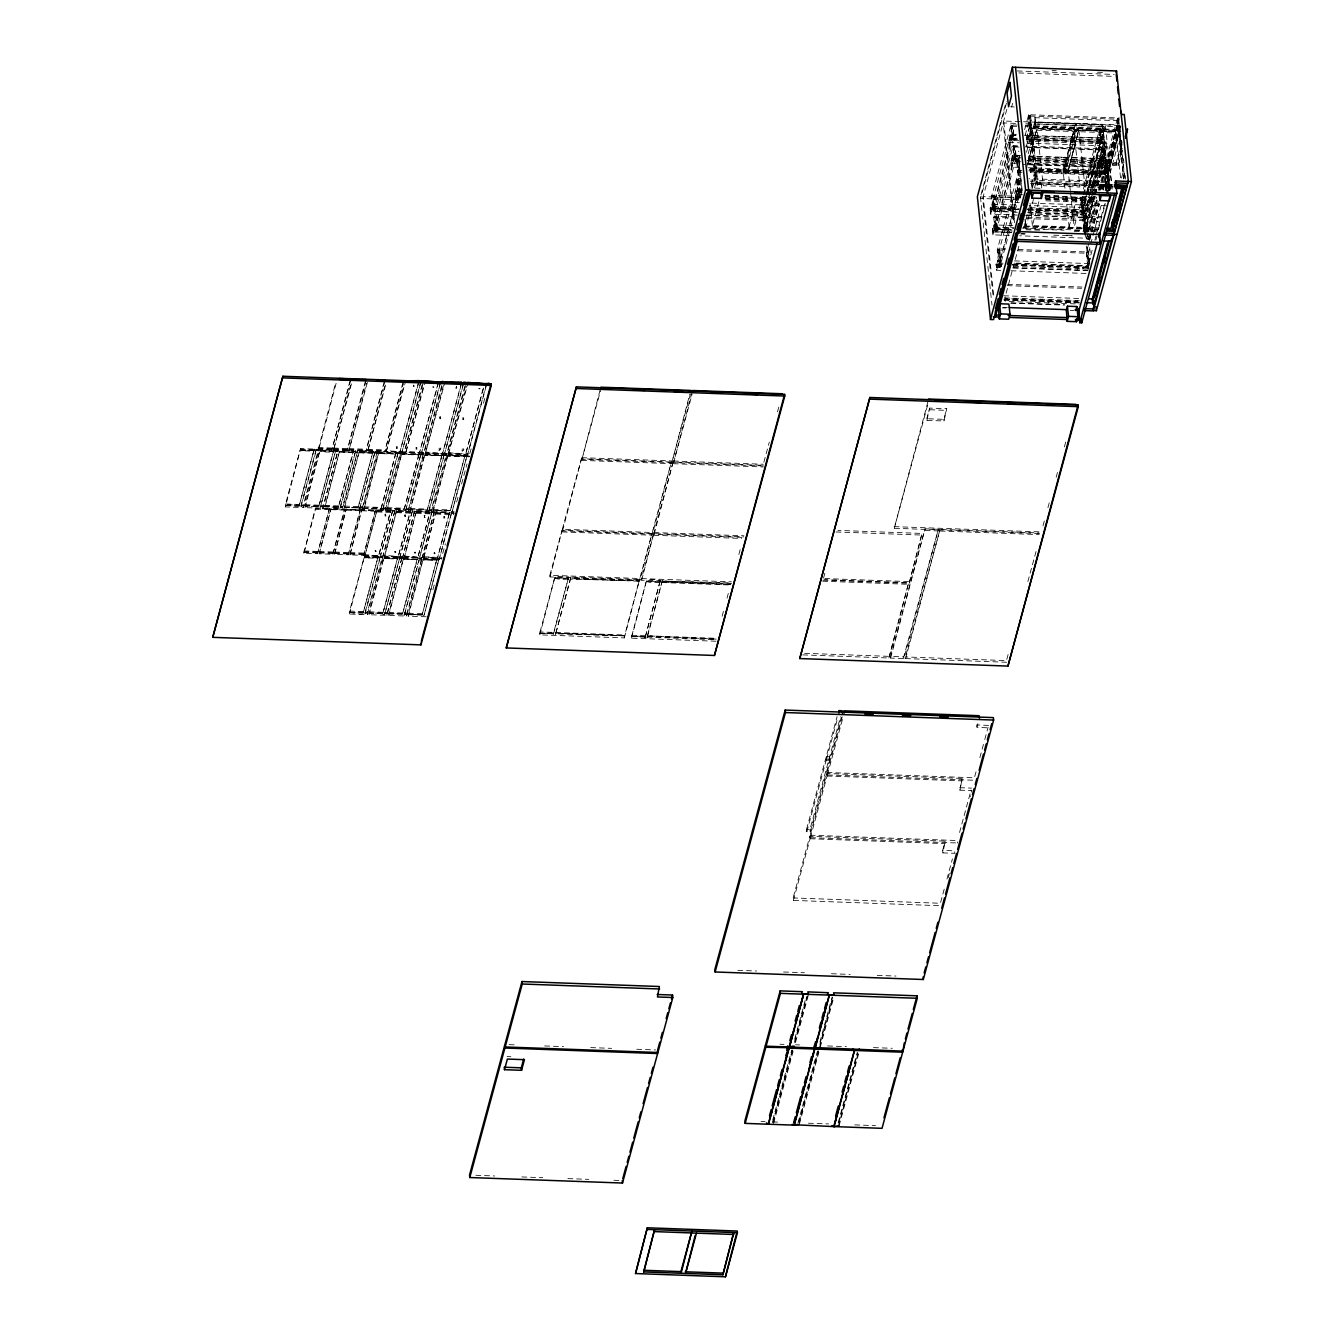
<?xml version="1.0" encoding="UTF-8"?>
<svg xmlns="http://www.w3.org/2000/svg" width="1344" height="1344" viewBox="0 0 1344 1344"><rect width="100%" height="100%" fill="white"/><g stroke="black" fill="none" stroke-linecap="round" stroke-linejoin="round"><path stroke-width="0.75" stroke-dasharray="5 3.75" d="M1084.709 202.558L1084.524 202.339M1098.25 221.558L1096.234 221.105L1098.334 222.046M1101.307 140.549L1101.492 140.767M1101.66 161.28L1101.626 161.633M1103.525 161.398L1103.726 161.23M995.652 209.311L994.258 210.437L994.241 208.018L994.426 209.798M997.013 229.841C997.198 233.15 998.189 227.035 996.475 231.168L997.87 229.942M1001.146 265.658L1001.65 265.339M1014.972 135.358L1016.014 134.753M1015.157 134.652L1015.795 135.643M1017.173 156.341L1017.761 155.114L1017.996 156.358M1017.374 155.45L1018.214 155.568M1021.423 190.529L1021.406 191.99M1024.716 227.035L1025.321 225.91L1025.573 227.153M1024.934 226.246L1025.791 226.346M1107.305 165.917L1109.539 166.018M1109.354 166.118L1109.422 166.589M1086.809 223.826C1081.769 222.449 1090.74 223.86 1084.457 222.802L1106.33 142.346L1105.642 141.658L1083.583 219.358M1071.034 212.772L1072.092 212.083M1071.252 211.966L1071.874 212.89M1078.09 268.111L1077.485 269.237L1077.25 267.994M1084.003 218.417L1086.557 218.602L1093.613 192.545M1086.557 218.602L1084.642 200.676L1085.734 196.661M1091.429 138.13L1091.882 137.978M1091.647 137.323L1092.235 138.314M1086.574 238.543L1088.758 239.316L1088.119 233.1M1094.386 158.861L1094.066 158.508M1105.104 146.681L1107.658 146.765L1109.405 163.094L1106.851 162.994M1094.15 190.546L1107.187 142.464L1105.289 124.538L1086.271 194.662M1109.086 167.143L1108.246 168.101M1077.552 212.302L1076.83 213.31L1076.712 212.066M1077.334 213.091L1076.494 212.856M1082.491 269.069L1082.995 268.766M1082.71 268.262L1083.55 268.313M1096.855 138.482L1097.914 137.726M396.211 446.746C399.353 447.367 394.33 449.534 397.253 446.645M396.379 448.392L397.421 448.291M415.85 447.535C418.824 447.67 414.187 450.778 416.875 447.35M416.002 449.098L417.043 448.997M438.95 448.442C444.343 446.544 436.128 453.667 439.908 448.19M439.051 449.938L440.076 449.837M461.983 449.282C467.141 447.065 459.497 454.574 462.941 449.014M462.084 450.778L463.126 450.66M1038.257 211.562L1039.332 210.924M1038.492 210.672L1039.114 211.63M1058.669 136.92L1059.677 136.45M1058.854 136.382L1059.475 137.239M1044.372 267.439L1045.33 267.036M1044.49 266.784L1045.111 267.742M1060.836 157.802L1061.894 157.164M1061.071 156.929L1061.693 157.87M1048.051 303.072L1049.11 302.333M1068.446 228.43C1070.53 229.37 1067.59 226.111 1069.253 228.665M1119.166 130.015C1120.224 131.981 1114.579 127.159 1119.082 130.973M1101.408 140.078L1099.258 140.616L1101.374 141.12M375.329 551.628C375.715 548.604 375.262 552.77 376.354 551.477M375.95 550.687L374.926 550.838M394.531 551.46C397.639 551.46 393.372 553.14 395.556 551.309M394.951 552.334L395.959 552.098M415.195 552.098C412.457 552.149 417.665 553.946 414.221 552.317M434.196 553.762C434.75 550.922 434.129 555.122 435.204 553.526M1084.625 202.07L1082.458 202.658L1084.591 203.095M299.124 505.932L285.482 505.445L285.566 503.983L300.233 449.87L313.891 450.358L299.309 505.294C266.263 502.975 299.863 508.183 301.09 505.193L303.576 505.462L301.174 506.016M300.502 450.055L300.586 448.594L314.227 449.081L314.143 450.542L300.317 450.694L313.975 451.181M336.118 383.326L318.41 450.694L316.109 449.786L318.494 449.232L318.679 450.878L303.307 507.562L285.398 506.906L300.586 448.594M299.309 505.294L313.891 450.358M314.143 450.542L314.227 449.081M301.006 506.654L301.09 505.193M301.258 504.554L315.924 450.425L318.158 450.509L316.025 451.248L301.358 505.378L303.475 504.638L318.158 450.509M316.193 450.61L316.277 449.165M318.108 449.786L335.798 382.25M303.307 507.562L303.391 506.1M400.411 452.206L400.327 453.667L398.009 452.76L400.411 452.206L400.579 453.852L385.224 510.518L305.021 507.612L305.021 505.327L318.931 506.016L333.514 451.063L319.855 450.576L305.189 504.689L305.105 506.15L323.014 506.806L337.781 451.214L335.563 451.147L320.88 505.26L335.563 451.147M320.124 450.761L333.766 451.248L333.85 449.786C315.672 447.098 314.698 453.146 333.598 451.886M305.021 507.612L320.208 449.299M329.381 508.754L317.52 553.694L303.862 553.207L315.47 508.066L329.381 508.754L315.554 508.889M350.868 379.798L331.766 450.29L350.515 378.79M303.862 553.207L315.739 508.25M351.473 383.88L333.463 450.341L351.154 382.805M318.931 506.016L333.514 451.063M333.766 451.248L338.117 449.954L322.93 508.267L323.014 506.806M323.198 506.167L320.544 506.537L322.762 506.621M335.899 449.87L335.815 451.332L338.033 451.399L335.647 451.97M353.22 452.609L339.562 452.105L353.388 451.97L353.472 450.509L339.83 450.005L324.643 508.318L324.643 506.033L338.554 506.722L353.22 452.609L339.478 451.282L324.727 506.856L338.386 507.36L353.136 451.786M317.52 553.694L329.213 509.393M332.875 554.249L344.484 509.124L344.837 510.132L332.875 554.249L319.217 553.762L330.826 508.62L344.736 509.309L330.926 509.443M366.223 380.352L347.122 450.845L365.87 379.344M319.217 553.762L331.094 508.805M367.382 382.418L348.818 450.895L366.509 383.359M340.418 507.427L342.821 506.873L340.334 506.604L340.25 508.066L338.201 507.998L338.285 506.537M353.472 450.509L353.388 451.97M340.25 508.066L340.334 506.604M340.502 505.966L355.186 451.853L357.487 452.76L355.27 452.676L340.603 506.789L342.737 506.05L357.403 451.937M355.522 450.576L355.438 452.038L357.655 452.122L357.739 450.66L355.522 450.576L355.438 452.038M357.739 450.66L342.552 508.973L342.636 507.511M372.842 453.314L359.201 452.81L373.01 452.676L373.094 451.214L359.453 450.71L344.266 509.04L344.098 507.394L358.176 507.427L372.758 452.491L359.1 451.987L344.434 506.117L344.35 507.578L357.907 507.242L357.823 508.704L359.873 508.771L359.957 507.326L362.443 507.578L360.058 508.15M359.453 450.71L359.369 452.172M334.572 554.316L346.181 509.174L334.572 554.316L348.23 554.803L360.192 510.686L346.45 509.359L360.108 509.863M384.989 381.024L365.887 451.517L384.653 380.016M385.61 385.106L367.601 451.584L385.274 384.031M358.176 507.427L372.758 452.491M373.094 451.214L373.01 452.676M359.873 508.771L359.957 507.326M374.808 452.558L360.142 506.688L374.808 452.558L377.026 452.642L362.443 507.578M374.976 451.92L377.362 451.366L377.546 453.012L362.191 509.678L362.275 508.217M348.23 554.803L359.923 510.502M374.892 453.382L377.278 452.827L373.195 452.038M375.463 510.418L363.586 555.358L349.927 554.87L361.553 509.746L375.463 510.418L361.637 510.569M377.362 451.366L377.11 453.466M349.927 554.87L361.805 509.93M395.875 454.138L378.823 453.533L396.06 453.499L396.144 452.038L379.075 451.433L363.888 509.746L363.72 508.099L381.209 508.267L395.791 453.314L378.722 452.71L364.056 506.822L363.972 508.284L382.906 509.611L383.006 508.15L385.476 508.418L383.09 508.973M379.075 451.433L378.823 453.533M403.771 381.696L384.653 452.189L403.418 380.688M422.94 384.098L404.46 452.273L386.282 451.433L404.208 384.149M386.282 451.433L405.3 382.402M363.586 555.358L375.278 511.056M382.519 556.349L382.435 557.794L380.117 556.903L382.519 556.349L382.687 557.995L367.332 614.662L349.406 614.006L349.238 612.36L363.317 612.41L377.899 557.458L364.258 556.97L349.574 611.083C350.431 613.637 364.325 615.317 365.114 612.293L367.584 612.562L365.198 613.116M364.342 557.794L364.594 555.694L378.252 556.181L378.168 557.642L364.342 557.794L377.983 558.281M392.784 510.216L380.587 555.19L392.784 510.216L395.002 510.3L383.158 556.282L364.98 555.458L377.076 509.662L390.818 510.972L378.622 555.946L390.734 510.149M364.98 555.458L377.076 509.662M349.406 614.006L364.594 555.694M381.209 508.267L395.791 453.314M396.06 453.499L396.144 452.038M382.906 509.611L383.006 508.15M383.174 507.511L397.841 453.398L400.058 453.482L397.925 454.222L383.258 508.334L385.392 507.595L400.058 453.482M398.11 453.583L398.194 452.122M418.942 380.604L399.924 451.92L418.858 382.066M385.224 510.518L385.224 508.234M420.991 380.688L401.974 452.004L420.907 382.15M423.444 453.029L421.058 453.583L423.444 453.029L423.612 454.675L408.257 511.342L386.921 510.569L386.921 508.301L404.242 509.09L418.925 454.978L401.772 453.533L387.005 509.124L403.99 508.906L403.906 510.367L405.955 510.451L406.039 508.99L408.509 509.242L406.123 509.813M402.024 453.718L402.108 452.256L419.177 452.878L419.093 454.339L401.856 454.356L418.925 454.978M386.921 510.569L402.108 452.256M422.117 384.787L404.191 452.088L386.182 450.61M442.025 386.786L424.082 452.978L405.905 452.138L423.276 386.87M405.905 452.138L424.922 383.107M363.317 612.41L377.899 557.458M378.168 557.642L378.252 556.181M365.03 613.754L365.114 612.293M365.282 611.654L379.949 557.542L382.166 557.609L380.033 558.365L365.366 612.478L367.5 611.738L382.166 557.609M380.218 557.726L380.302 556.265M367.332 614.662L367.332 612.377M395.002 510.3L382.889 556.097L364.879 554.635M399.655 559.07L401.789 558.331L399.571 558.247L384.989 613.183L399.924 556.97L402.142 557.054L386.954 615.367L369.029 614.712L368.861 613.066L382.939 613.116L397.522 558.18L383.88 557.676L369.214 611.806L369.13 613.25L382.687 612.931L382.603 614.393L384.653 614.46L384.737 612.998L387.206 613.267L384.821 613.822M384.132 557.861L384.216 556.399L397.874 556.903L397.79 558.365L383.964 558.499L397.622 559.003M412.406 510.938L400.21 555.912L412.406 510.938L414.624 511.006L402.78 556.987L384.602 556.164L396.698 510.367L410.441 511.678L398.244 556.651L410.357 510.854M384.602 556.164L396.698 510.367M369.029 614.712L384.216 556.399M404.242 509.09L418.824 454.154M419.093 454.339L419.177 452.878M438.026 383.342L419.546 452.642L438.48 382.788M405.955 510.451L406.039 508.99M420.874 454.222L406.207 508.351L420.874 454.222L423.091 454.306L408.509 509.242M440.614 381.394L421.596 452.71L440.53 382.855M420.958 455.045L423.36 454.49L419.261 453.701M408.257 511.342L408.341 509.88M441.739 385.51L423.814 452.794L405.821 451.315M446.477 453.869L446.393 455.33L444.091 454.423L446.477 453.869L446.662 455.515L431.29 512.182L409.97 511.409L409.954 509.124L427.291 509.93L441.958 455.801L424.805 454.373L410.054 509.947L428.988 511.274L429.072 509.813L431.558 510.082L429.156 510.636M424.889 455.196L425.141 453.096L442.21 453.718L442.126 455.179L424.889 455.196L441.958 455.801M465.595 385.644L447.115 453.802L425.527 452.861L443.453 385.56M425.527 452.861L444.545 383.813M409.97 511.409L425.141 453.096M382.939 613.116L397.522 558.18M397.79 558.365L397.874 556.903M384.653 614.46L384.737 612.998M399.924 556.97L399.84 558.432L402.058 558.516L402.142 557.054M386.954 615.367L387.038 613.906M387.206 613.267L401.789 558.331M414.624 511.006L402.78 556.987M402.511 556.802L384.518 555.341M421.764 557.76L421.68 559.222L419.378 558.314L421.764 557.76L421.932 559.406L406.577 616.073L388.668 615.434L388.651 613.15L402.578 613.822L417.245 559.709L403.502 558.382L388.752 613.973L402.31 613.637L402.226 615.098L404.275 615.166L419.194 558.953L421.512 559.86L419.294 559.776L404.611 613.906M403.754 558.566L403.838 557.105L417.497 557.609L417.413 559.07L403.586 559.205L417.245 559.709M416.321 511.073L404.477 557.054L416.321 511.073L430.063 512.383L417.866 557.374L429.979 511.56M404.393 556.231L422.402 557.71L434.246 511.728L432.029 511.644L419.832 556.618L432.029 511.644M388.668 615.434L403.838 557.105M427.291 509.93L441.874 454.978M442.126 455.179L442.21 453.718M461.614 382.15L442.596 453.466L461.53 383.611M428.988 511.274L429.072 509.813M429.24 509.174L443.906 455.062L446.141 455.146L444.007 455.885L429.341 509.998L431.458 509.258L446.141 455.146M463.663 382.234L444.629 453.55L463.579 383.695M444.175 455.246L444.259 453.785M402.578 613.822L417.144 558.886M417.497 557.609L403.67 557.743M417.413 559.07L419.546 557.676M431.29 512.182L431.29 509.897M464.789 386.333L446.863 453.617L425.443 452.038M404.275 615.166C403.469 611.856 409.886 615.468 404.443 614.544M454.322 513.022L433.003 512.249L432.818 510.602L450.324 510.754L464.906 455.818L447.838 455.196L433.171 509.326L433.087 510.787L450.055 510.569L449.971 512.03C452.76 513.694 452.054 508.99 452.021 512.114M448.106 455.381L448.19 453.919L465.242 454.541L465.158 456.002L447.922 456.019L464.99 456.641M468.216 454.574L448.476 452.861L466.486 386.4M448.56 453.684L467.578 384.653M433.003 512.249L448.19 453.919M406.829 613.973L421.411 559.037M434.246 511.728L422.134 557.525L404.141 556.046M422.016 615.166L408.374 614.678L408.458 613.217L423.125 559.104L436.783 559.591L422.201 614.527C382.906 613.872 427.829 613.805 423.898 615.888M423.377 559.289L423.478 557.827L437.119 558.314L437.035 559.776L423.209 559.927L436.867 560.414M442.025 558.415L423.763 556.752L435.943 511.778L449.602 512.282L437.506 558.079L449.602 512.282M423.847 557.575L435.943 511.778M426.199 616.778L408.29 616.14L423.478 557.827M422.201 614.527L436.783 559.591M437.035 559.776L437.119 558.314M450.324 510.754L464.906 455.818M465.158 456.002L465.242 454.541M483 389.021L465.629 454.306L484.562 384.451M439.169 558.382C439.068 561.523 438.547 556.685 441.386 558.466L441.571 560.112L423.646 559.474M451.651 512.35L439.538 558.146L451.651 512.35L453.869 512.434M466.956 455.885L452.374 510.838L466.956 455.885L469.174 455.969M467.124 455.246L465.343 455.364M486.696 383.057L467.678 454.373L486.612 384.518M432.886 589.814L435.07 581.801M441.386 558.466L439.001 559.02M442.73 553.493L445.385 543.715M456.674 502.068L458.842 494.054M461.563 484.042L466.99 463.982M469.812 453.634L471.979 445.57M483.454 403.284L485.638 395.22M549.864 575.282L562.061 530.292L651.991 533.551L639.979 580.171L550.049 576.929L549.864 575.282L639.794 578.525L651.991 533.551M562.346 529.234L581.465 458.741L671.378 462L652.462 534.139L562.531 530.88L562.346 529.234L652.277 532.493L671.378 462M690.413 394.094L671.849 462.571L581.918 459.329L600.852 387.19M550.049 576.929L562.061 530.292M562.531 530.88L581.465 458.741M581.918 459.329L600.482 390.852M539.683 633.209L553.51 633.058C552.552 635.158 556.433 635.292 555.559 633.142L624.322 635.628L624.322 637.913L539.851 634.855L539.683 633.209L553.594 633.881M540.036 631.932L554.702 577.819L568.344 578.306L553.762 633.242L539.935 633.394L540.036 631.932L553.678 632.419L568.344 578.306M568.697 577.03L568.613 578.491L568.697 577.03C550.519 574.342 549.528 580.373 568.445 579.13M539.851 634.855L555.038 576.542M553.51 633.058L553.426 634.519M555.475 634.603L555.559 633.142M555.811 633.326L570.394 578.374L639.173 580.86L570.478 579.197L555.811 633.326L624.59 635.813L639.173 580.86M624.322 637.913L639.509 579.583L570.746 577.097L570.478 579.197M570.662 578.558L570.746 577.097M639.509 579.583L639.257 581.683M671.849 462.571L689.69 394.464M624.59 635.813L555.374 633.78M731.606 583.481L641.676 580.238L641.508 578.592L653.705 533.618L743.618 536.861M742.006 537.365L654.158 534.19L653.99 532.543L673.092 462.05L763.022 465.31M763.493 465.898L673.562 462.638L692.496 390.499M641.676 580.238L653.705 533.618M654.158 534.19L673.092 462.05M673.562 462.638L692.126 394.162M715.966 641.222L631.495 638.165L631.31 636.518L645.137 636.367C644.196 638.467 648.077 638.602 647.186 636.451L715.966 638.938M631.747 636.065L646.33 581.129L659.988 581.616L645.406 636.569L631.495 635.88M660.324 580.339L660.24 581.801L660.324 580.339C642.146 577.651 641.172 583.699 660.072 582.439M631.495 638.165L646.682 579.852M645.137 636.367L645.053 637.829M645.406 636.569L659.988 581.616M647.102 637.913L647.186 636.451M716.218 639.122L647.371 635.813L662.038 581.7L730.8 584.186M662.206 581.062L731.153 582.91M647.455 636.636L662.038 581.7M662.474 581.246L662.374 580.423M722.114 616.258L724.282 608.227M727.003 598.214L729.17 590.184M738.864 554.467L740.981 546.638M763.862 462.235L769.322 442.092M777.504 411.886L779.688 403.822M823.536 578.122L825.166 572.107M806.551 829.282L825.955 757.73L829.366 757.848L829.634 760.318L810.23 831.869L806.82 831.751L806.551 829.282L809.978 829.399L829.366 757.848M841.31 717.226L829.92 759.259L826.51 759.125L826.241 756.655L837.094 716.621M806.82 831.751L826.224 760.2L825.955 757.73M826.51 759.125L837.9 717.091M980.969 194.796L1006.202 101.707M1006.404 103.27L980.599 198.458L1019.76 199.87M829.92 759.259L829.651 756.79L840.504 716.755M938.566 905.654L793.38 900.413L793.111 897.943L809.827 836.27L945.151 841.159L942.917 852.886L954.862 853.322L954.593 850.853L942.648 850.416L942.917 852.886M955.584 842.923L810.382 837.682L810.13 835.212L826.846 773.539L962.153 778.428L959.918 790.154L971.863 790.591L970.217 796.639M972.586 780.192L827.383 774.95L827.131 772.481L842.218 716.772M1006.807 109.418L982.649 198.542L993.082 296.167M1039.45 533.518L894.247 528.276L928.654 399.034M793.38 900.413L810.096 838.74L809.827 836.27M810.382 837.682L827.098 776.009L826.846 773.539M827.383 774.95L843.024 717.259M894.247 528.276L928.284 402.713M926.772 418.723L929.645 408.089L946.714 408.71L944.009 420.991L926.94 420.37L926.772 418.723L943.841 419.345L946.714 408.71M1011.646 106.898L1012.603 103.32M926.94 420.37L929.645 408.089M1015.795 211.865L993.065 211.042L991.519 196.644L1010.974 124.874L1017.173 125.093M994.056 206.371L992.897 195.401L991.872 195.367L993.048 206.338L994.056 206.371L992.897 195.401M1011.797 137.122L1012.822 137.155L1011.646 126.185L1012.855 125.58L1014.014 136.55L994.913 207.043L993.737 196.073L1012.855 125.58M1017.408 215.074L990.646 214.116L990.024 208.354L1019.038 208.757M1019.021 140.734L1009.949 140.465L1010.167 134.669L1016.35 134.887M1017.358 212.251L990.578 211.277L990.83 207.9L991.838 204.17L1018.752 205.145M1017.408 146.681L1009.176 146.395L1008.756 142.414L1009.764 138.684L1018.164 138.986M990.646 214.116L992.258 208.152L991.838 204.17M1009.176 146.395L1010.789 140.431L1010.167 134.669M1018.147 209.53L993.048 208.622L992.863 206.976L1011.982 136.483L1016.165 136.634M993.048 208.622L1012.15 138.13L1010.621 126.151L1011.646 126.185M1012.822 137.155L1011.83 125.546M993.065 211.042L993.216 207.984M1010.974 124.874L1012.166 140.549L1011.982 138.768M994.258 210.437L994.795 209.126M1013.359 139.944L1013.174 138.163L1014.384 139.994M1011.814 232.361L995.282 231.756L993.737 217.358L1013.191 145.589L1017.324 145.74M996.274 227.086L995.098 216.115L994.073 216.082L995.249 227.052L996.274 227.086L995.098 216.115M1014.014 157.836L1015.039 157.87L1013.863 146.899L1015.056 146.294L1016.232 157.282L997.13 227.774L995.954 216.787L1015.056 146.294M1009.327 235.418L992.863 234.83L992.41 228.43L1011.948 229.303M1020.566 161.498L1012.166 161.196L1012.217 156.022L1020.617 155.686M1012.687 225.574L994.056 224.902L993.048 228.614L992.796 231.991L1011.326 232.663M1019.626 167.395L1011.394 167.11L1010.957 163.128L1011.965 159.398L1020.382 159.701M992.863 234.83L994.476 228.866L994.056 224.902M1011.394 167.11L1013.006 161.146L1012.385 155.383M1011.982 229.942L995.249 229.337L995.081 227.69L1014.182 157.198L1020.466 157.433M995.249 229.337L1014.367 158.844L1012.838 146.866L1013.863 146.899M1015.039 157.87L1014.031 146.261M995.282 231.756L995.434 228.698M1013.191 145.589L1014.384 161.263L1014.199 159.482M1015.577 160.675L1015.392 158.878L1016.602 160.709L1016.417 158.928L1020.331 197.165M1016.366 160.138L1018.819 151.066M1024.632 129.646L1028.664 114.727L1119.619 118.02M1029.353 116.038L1028.328 116.004L1029.504 126.974L1030.529 127.025L1029.521 115.399L1030.546 115.45L1031.722 126.42L1026.278 146.479M1018.752 158.928C1022.028 185.153 1016.854 163.582 1019.676 155.551M1025.102 135.492L1030.546 115.45M1022.062 172.267L1017.878 172.116L1019.995 162.036M1026.329 138.667L1029.672 126.336L1120.627 129.629L1119.434 130.234M1017.878 172.116L1019.525 166.102M1026.581 140.028L1029.672 126.336M999.214 264.096L999.062 267.154L997.231 250.001L1016.686 178.231L1020.818 178.382M1030.529 127.025L1029.521 115.399M1018.903 172.15L1018.063 171.478L1020.684 196.056M1030.697 128.671L1036.61 183.96L1035.586 183.91L1029.672 128.621L1030.697 128.671L1036.61 183.96M1000.054 262.483L998.592 248.774L997.567 248.724L999.029 262.45L1000.054 262.483L998.592 248.774M1017.794 193.234L1018.819 193.267L1017.526 178.92L1018.55 178.954L1020.012 192.662L1000.91 263.155L999.449 249.446L1018.55 178.954M1112.076 186.682L1037.635 183.994L1031.89 128.066L1037.803 183.355L1036.711 187.37M1035.25 123.85L1034.964 116.29L1035.25 123.85L1120.577 126.941M802.721 654.881L888.905 657.989L908.695 582.658L824.578 579.617M822.982 580.138L909.166 583.246L922.034 533.434L837.917 530.393M888.905 657.989L908.695 582.658M909.166 583.246L922.034 533.434M1000.759 270.379L996.643 270.228L996.022 264.466L1002.372 264.046M1020.029 194.947L1020.214 196.745L1015.946 196.577L1016.165 190.781L1022.347 190.999M1026.514 152.242L1034.762 121.867L1075.704 123.346L1076.292 128.839L1064.767 171.36L1064.179 165.883L1023.221 164.388M890.434 656.41L925.008 528.814L938.33 529.301L903.924 658.543L890.602 658.056L890.434 656.41L903.739 656.897L938.33 529.301M1000.692 267.54L996.576 267.389L996.828 264.012L997.836 260.282L1001.969 260.434M1019.29 202.642L1015.174 202.507L1015.762 194.796L1021.961 195.031M890.602 658.056L925.008 528.814M996.643 270.228L998.256 264.264L997.836 260.282M1015.174 202.507L1016.786 196.543L1016.165 190.781M1028.21 153.686L1035.334 127.361L1034.762 121.867M1017.358 179.558L1016.333 179.508L1018.147 194.242L999.046 264.734L1017.979 192.595L1022.146 192.746M1018.819 193.267L1017.526 178.92M1028.093 160.776L1036.829 128.537L1116.007 131.393L1105.255 173.342L1030.243 170.621M1026.85 166.639L1037.114 128.755L1073.806 130.082L1079.887 187.018L1043.196 185.69L1037.114 128.755M1028.261 162.422L1036.829 128.537M1001.448 265.961L1001.263 264.163L1001.28 266.599L1000.255 266.549L1000.793 265.238M1019.357 196.056L1019.172 194.275L1020.382 196.106M772.716 1120.157L791.717 1050.034M794.69 1039.097L805.829 997.987M772.632 1122.593L792.187 1050.47M794.623 1041.499L806.82 996.475M773.321 1121.971L792.876 1049.849M794.758 1042.86L807.492 995.887M773.556 1123.5L793.094 1051.378M795.53 1042.39L808.265 995.417M1031.234 184.632L1034.41 172.939L1036.627 172.368L1032.276 188.429M1006.639 662.256L905.621 658.594L905.453 656.947L940.027 529.368L1038.996 532.946M905.621 658.594L940.027 529.368M1023.624 228.043L1030.31 203.398M1034.527 187.807L1035.922 182.633L1028.664 114.727M1018.886 246.187L1004.69 298.553L1079.148 301.258M1004.674 300.485L1005.043 299.561L1005.228 301.358M1024.985 226.8L1025.842 227.472L1033.452 199.399M1032.377 187.673L1031.99 183.977L1041.382 184.313L1040.29 188.294L1030.915 187.958M1077.182 196.98L1069.085 226.884L1032.394 225.574L1038.878 201.65M797.933 1123.08L817.488 1050.958M819.924 1041.986L832.121 996.962M798.941 1121.534L817.942 1051.411M819.857 1044.389L832.591 997.416M799.092 1122.895L818.63 1050.773M819.47 1047.715L832.726 998.777M799.31 1124.424L818.866 1052.302M820.243 1047.228L833.498 998.306M1064.952 188.261L1063.003 169.949L1075.704 123.346M1102.332 189.218L1118.107 130.351L1117.519 124.858L1076.561 123.379L1063.457 171.83L1074.209 129.881L1074.377 131.527M1070.294 190.478L1068.11 170.15L1078.93 130.267L1115.604 131.594L1120.61 178.366M1085.599 196.09L1081.769 210.185L1080.778 198.576L1045.615 197.299M1083.331 189.151L1099.711 128.722L1100.887 139.692L1086.137 194.074M1027.656 212.621L1083.247 214.62L1081.802 198.61L1082.827 198.66L1084.356 213.058L1028.294 211.025M1100.551 129.394L1102.097 143.808L1100.551 129.394L1101.576 129.427L1103.122 143.842M1098.653 227.959L1074.192 227.069L1082.659 196.56M1083.214 194.544L1102.214 124.438L1104.701 142.968L1092.218 189.05M1108.918 190.142L1102.634 124.606L1022.213 121.699M1028.194 212.318L1084.02 214.334L1082.827 198.66M1083.886 194.695L1101.929 128.167L1025.438 125.395M1094.453 159.13L1094.671 158.323M1086.322 195.72L1081.954 211.831L1082.138 213.629L1083.331 213.024M1086.859 193.704L1101.055 141.338L1088.69 189.454M1082.138 212.974L1086.725 195.754M1087.162 194.107L1101.912 139.742M1082.138 213.629L1086.506 197.501M1024.582 135.19L1102.836 138.029L1024.414 135.828M1082.978 211.882L1087.346 195.754M1087.884 193.754L1102.08 141.389M1083.247 214.62L1084.692 209.311L1083.146 209.261L1082.962 207.48L1029.118 205.531M1103.088 160.406L1101.593 147.538L1103.038 142.229L1026.85 139.474M1090.001 192.276L1083.314 217.459L1025.657 215.376M1090.522 190.294L1103.474 142.565L1101.929 128.167M838.236 1122.526L857.254 1052.402M1106.734 147.067L1083.986 230.899L1082.81 219.929L1089.362 195.77M1089.917 193.754L1103.441 143.791L1102.836 138.029M838.706 1122.962L857.707 1052.856M1095.007 196.342L1085.179 232.596L1083.835 219.962L1090.034 197.064M838.303 1126.339L857.858 1054.217M1084.104 219.374L1090.068 197.333M1092.235 189.319L1104.214 143.22L1106.398 163.666L1107.456 167.731L1108.884 167.714M839.076 1125.869L858.631 1053.746M1085.784 230.933L1084.692 220.651L1091.462 195.636M1092 193.654L1104.146 148.882L1025.59 146.042M1084.154 232.546L1093.982 196.308M1094.537 194.292L1103.273 162.053L1095.276 194.057M1085.011 230.95L1094.302 196.694M1094.839 194.712L1104.113 160.457M1084.356 234.343L1094.722 196.073M1028.866 155.988L1105.054 158.743L1028.681 156.626M1095.545 194.376L1104.298 162.103M1101.929 149.436L1102.937 149.47L1104.314 164.522L1102.769 150.108L1103.794 150.158L1105.339 164.556M1027.858 167.698L1104.046 170.453L1105.255 162.943L1028.546 160.003M1124.81 178.332L1118.426 118.625L1117.402 118.574L1105.44 162.708L1107.658 162.137L1110.547 189.101M1086.859 232.73L1096.486 197.182M1098.636 189.286L1105.675 163.279M1098.821 190.411L1099.913 186.43L1109.287 186.766L1108.212 190.747M1104.046 170.453L1105.658 164.506L1027.421 161.666M1118.426 118.625L1124.642 178.97M1086.204 239.131L1097.174 197.719M1099.375 189.991L1118.695 118.709M1088.455 231.806L1097.141 199.752M1099.862 189.722L1115.604 131.594M1086.859 238.09L1097.174 200.021M1099.879 190.008L1118.678 120.691M1105.255 173.342L1119.283 119.297L1030.378 116.071L1031.554 127.058L1118.41 130.2L1117.234 119.213M1087.766 239.518L1089.547 233.184M1089.934 231.504L1098.233 201.13M1101.341 189.42L1119.048 124.118M1088.758 239.316L1090.387 233.302M1090.942 231.302L1098.535 203.246M1089.463 239.753L1091.11 233.47M1091.63 231.739L1099.258 203.431M1103.038 189.672L1120.224 126.05M1092.134 250.186L1087.766 266.297L1086.305 252.588L1089.026 242.508M1089.581 240.492L1099.409 204.238M1103.222 190.142L1105.406 182.095L1106.431 182.129L1107.691 193.889M1107.641 173.712L1119.602 129.595M1107.809 175.358L1119.77 131.242M1015.392 263.693L1088.791 266.347L1087.498 251.983L1088.522 252.017L1089.984 265.742M1107.103 190.613L1106.431 182.129M1089.194 262.819L1088.17 253.294L1090.135 246.086M1090.673 244.104L1101.929 202.574M1105.138 190.714L1107.624 181.524L1029.084 178.685M1120.526 134.736L1109.203 176.551L1106.986 177.106L1118.947 132.989L1120.812 133.694M1122.442 150.125L1118.208 165.715L1112.748 165.53L1112.933 162.355L1116.175 162.473L1122.206 140.246M1094.873 240.122L1095.965 236.09M1096.502 234.074L1104.701 203.868M1087.951 267.943L1090.135 259.896M1098.317 229.69L1105.406 203.498M1113.134 164.136L1116.377 164.254L1122.391 142.044M1013.578 266.398L1088.136 269.086L1089.144 265.373M1095.898 240.156L1097.006 236.04M1118.208 165.715L1122.257 148.344M1121.484 178.097L1123.114 172.082L1124.138 172.116M1123.416 178.634L1124.995 172.805L1125.667 179.021M942.648 850.416L945.151 841.159M959.918 790.154L962.153 778.428M986.866 727.776L976.92 727.423L978.415 721.879M944.21 889.157L940.38 903.269L793.111 897.943M946.949 879.077L952.409 858.917M959.566 832.474L971.057 790.138M976.03 771.758L974.383 777.806L827.131 772.481M979.86 757.646L984.228 741.518M984.782 739.502L988.058 727.406M1008.118 654.528L1006.471 660.61L905.453 656.947M1027.874 581.616L1036.661 549.209M1042.994 525.874L1045.178 517.776M1047.934 507.646L1050.118 499.548M1056.166 477.271L1058.366 469.174M1064.398 446.897L1066.598 438.799M948.293 877.514L949.385 873.482M413.196 386.45C415.027 387.223 412.188 382.855 414.221 386.266M439.824 418.79C440.53 413.616 439.622 420.403 440.798 418.522M456.624 386.4L456.07 388.181L456.708 386.165M462.622 417.816C465.982 418.908 460.723 420.336 463.663 417.782M1108.934 167.798L1109.052 167.278M384.972 515.962C385.946 511.006 384.703 517.776 385.997 515.81M404.594 516.684C406.493 517.944 403.519 512.014 405.619 516.533M405.451 514.97L404.527 515.172M424.25 517.474C425.09 512.366 423.931 519.002 425.242 517.238M443.671 516.365C447.014 517.524 441.672 518.868 444.696 516.382M443.839 518.095L444.864 517.944M1082.575 203.011L1082.642 202.121M1090.622 258.182L1088.472 258.502L1090.589 259.207M1117.284 129.024L1117.217 129.965M1099.358 141.036L1099.426 140.095M1096.284 221.978L1096.351 220.987M995.266 210.319L995.266 208.051L995.45 209.849M433.843 553.039L434.801 552.72M1099.459 158.878L1099.61 158.743M1052.117 70.56L1056.25 70.711M1097.477 72.206L1105.726 72.509M1017.24 70.946L1114.142 74.441M1018.769 72.929L1113.622 76.356M1010.486 106.814L1014.334 106.966M1034.594 117.684L1119.922 120.758M1020.146 121.615L1003.666 121.027L1014.535 222.802M1035.636 122.472L1120.946 125.546M1015.51 123.379L1003.145 122.942L1013.796 222.634M1025.825 123.766L1102.114 126.521M1016.82 126.37L1012.67 126.218L1013.846 137.189M1025.086 126.672L1099.526 129.36L1100.702 140.33L1026.262 137.642M1029.84 127.982L1120.795 131.275M1031.722 128.705L1118.578 131.846L1123.618 178.937M1119.602 131.88L1120.627 131.914M1037.014 130.183L1116.192 133.039M1009.999 135.307L1016.182 135.526M1026.43 137.004L1102.92 139.776L1101.727 140.381M1012.15 138.13L1018.433 138.365M1026.614 138.65L1103.105 141.422L1101.912 142.027M1026.329 139.289L1100.887 141.977L1101.072 143.774M1010.386 138.869L1018.618 139.171M1012.519 139.272L1018.718 139.507M1026.984 139.793L1103.474 142.565M1101.24 143.136L1102.265 143.17M1026.514 141.07L1103.441 143.791M1008.756 142.414L1019.105 142.783M1027.387 143.086L1099.879 145.706L1100.064 147.487L1101.593 147.538M1025.657 146.983L1101.828 149.738M1019.021 147.084L1014.888 146.933L1016.064 157.92L1020.197 158.054M1027.303 147.386L1101.744 150.074L1102.92 161.045L1028.479 158.357M1012.217 156.022L1020.449 156.324M1028.647 157.718L1105.138 160.49L1103.945 161.095M1101.626 160.742L1103.642 160.793M1014.367 158.844L1020.634 159.079M1028.815 159.365L1105.608 162.07M1018.584 159.566C1014.031 156.542 1022.431 172.855 1017.878 169.831L1016.702 158.861M1014.72 159.986L1020.499 160.272M1027.135 160.44L1107.322 163.414L1110.178 190.176M1118.023 163.934L1112.563 163.733L1112.748 165.53M1103.458 163.85L1104.482 163.884M1106.952 163.968L1109.186 189.689M1109.455 165.547L1028.53 163.296M1010.957 163.128L1019.256 163.43M1027.538 163.733L1102.08 166.421L1102.282 168.202L1103.81 168.252M1105.994 167.395L1065.036 165.9L1065.624 171.394L1077.149 128.856L1076.561 123.379M1028.16 164.69L1107.322 167.395M1030.378 168.773L1063.003 169.949M1068.11 170.15L1104.802 171.461L1106.75 189.773M1030.075 168.974L1105.087 171.696M1029.185 169.478L1108.262 172.334M1029.958 170.1L1106.784 173.04L1104.146 148.882M1107.809 173.074L1108.666 173.762L1030.092 170.923M1028.815 170.856L1107.893 173.712M1017.71 170.47L1021.894 170.621M1030.445 171.931L1106.969 174.686L1108.447 189.151M1107.994 174.72L1108.834 175.409L1030.277 172.57M1030.781 180.046L1105.238 182.734L1106.078 190.562M1106.263 182.767L1107.288 182.801L1108.548 194.561M1030.394 181.726L1112.462 184.699M1035.922 182.633L1112.412 185.405M1036.778 183.322L1037.803 183.355M1030.562 183.372L1112.647 186.346M1111.505 188.16L1085.011 187.202L1078.93 130.267M1015.997 191.419L1022.179 191.638M1018.147 194.242L1022.33 194.393M1045.01 195.216L1059.979 195.754M1082.239 196.56L1097.611 197.114M1044.742 195.854L1096.687 197.887M1045.38 196.358L1097.057 198.223M1020.802 196.409L993.922 195.434L995.081 206.405L1017.828 207.228M1044.943 197.635L1097.09 199.45M992.712 196.039L993.737 196.073M1080.593 199.214L1081.618 199.248M991.519 196.644L1020.466 197.686M1045.262 198.576L1082.474 199.92M1020.281 197.954L983.17 196.627L993.821 296.318M1045.027 198.862L1082.138 200.206L1081.618 202.121L1042.44 200.693M1084.642 200.676L1081.584 200.558L1085.515 238.174L1019.626 235.788M1014.754 198.526L1018.886 198.677M1045.817 199.651L1097.594 201.516M1031.638 203.095L1107.826 205.85M1030.243 207.682L1081.954 209.546L1080.778 198.576M1082.962 209.597L1083.818 210.269L1030.075 208.32M992.863 206.976L1017.962 207.883M1027.27 209.042L1082.861 211.058M990.83 207.9L1019.021 209.126M1027.27 209.429L1084.927 211.512L1084.692 209.311M990.024 208.354L1018.853 209.395M1029.151 209.765L1082.693 211.697M1028.177 209.899L1084.003 211.915M991.015 209.681L1016.131 210.588M1028.731 213.931L1101.072 216.552M1026.295 215.141L1100.753 217.829M1014.737 216.821L996.122 216.149L997.298 227.136L1013.846 227.724M1027.152 217.274L1082.978 219.29L1084.154 230.278M1083.55 219.072L1085.028 219.374L1086.574 233.772M994.93 216.754L995.954 216.787M1082.81 219.929L1083.835 219.962M993.737 217.358L1014.401 218.098M1026.816 218.551L1084.692 220.651M1025.119 226.01L1085.179 228.194L1087.128 232.226M1024.078 226.33L1098.199 229.001M1023.893 226.968L1098.401 229.454M1022.112 228.026L1098.031 230.731M995.081 227.69L1013.897 228.379M1025.69 228.782L1064.095 230.194M1074.562 230.563L1096.015 231.319M1026.043 229.79L1039.769 230.143M1074.209 231.521L1085.078 231.773M994.476 228.866L1010.94 229.471M992.242 229.068L1010.772 229.74M993.233 230.395L1012.15 231.084M1021.104 233.604L1025.203 233.755M1066.246 235.234L1072.394 235.452M1020.6 233.99L1024.75 234.142M1053.73 235.183L1072.378 235.872M1005.816 249.026L999.617 248.808L1001.078 262.517M1018.231 249.48L1086.473 251.95L1087.934 265.658L1015.56 263.054M998.424 249.413L999.449 249.446M1086.305 252.588L1087.33 252.622M997.231 250.001L1005.497 250.303M1017.895 250.757L1088.17 253.294M1014.401 260.887L1088.959 263.592M998.861 263.088L1003.044 263.239M1012.67 264.415L1088.858 267.17M996.828 264.012L1003.044 264.23M1013.393 264.617L1088.119 267.305M998.256 264.264L1002.372 264.415M1012.67 264.785L1090.925 267.624M996.022 264.466L1003.229 264.886M1012.502 265.054L1088.976 267.994M997.013 265.793L1001.28 265.894M1013.527 267.674L1087.951 270.362M1013.057 267.977L1089.245 270.732M1011.058 270.749L1089.295 273.571M1007.53 284.357L1081.987 287.045M1007.21 285.634L1081.618 288.322M1003.682 295.764L1080.307 298.536M1004.875 297.914L1079.316 300.619M1004.102 299.359L1078.224 302.047M1004.741 299.561L1079.484 302.266M1004.102 299.746L1078.224 302.417M1003.934 299.998L1079.316 302.904M1009.075 301.493L1079.501 304.03M1011.108 302.854L1064.851 304.802M1010.654 303.156L1064.196 305.088M1003.178 307.356L1007.278 307.507M1002.204 307.877L1005.95 308.011M1070.11 310.33L1073.873 310.464M929.83 409.735L946.898 410.357M318.108 447.502L331.75 448.006M333.463 448.056L347.122 448.56M348.818 448.61L365.887 449.232M367.584 449.299L384.653 449.904M318.192 448.325L331.85 448.829M333.547 448.879L347.206 449.383M348.902 449.434L365.971 450.055M367.685 450.122L384.737 450.727M448.476 452.861L467.846 453.734M581.75 457.682L671.681 460.925M673.378 460.992L763.308 464.251M318.024 448.963L331.666 449.467M333.379 449.518L347.021 450.022M348.734 450.072L365.803 450.694M367.5 450.761L384.569 451.366M300.401 449.232L314.059 449.719M316.109 449.786L395.959 452.676M398.009 452.76L400.226 452.844M401.94 452.894L419.009 453.516M424.973 453.734L442.042 454.356M444.091 454.423L446.309 454.507M448.006 454.558L465.074 455.179M314.311 449.904L316.361 449.988M353.573 451.332L355.606 451.399M396.228 452.861L398.278 452.945M442.294 454.541L444.343 454.608M300.754 450.24L318.679 450.878M320.376 450.946L338.302 451.601M339.998 451.651L357.924 452.306M359.621 452.357L377.546 453.012M379.243 453.079L400.579 453.852M402.293 453.902L423.612 454.675M425.326 454.742L446.662 455.515M448.358 455.566L469.694 456.338M581.633 460.387L671.563 463.646M673.277 463.697L763.19 466.956M467.04 456.708L469.258 456.792M285.566 503.983L299.208 504.47M305.189 504.689L318.847 505.193M320.88 505.26L323.098 505.344M324.811 505.411L338.47 505.898M344.434 506.117L358.092 506.604M360.142 506.688L362.359 506.755M364.056 506.822L381.125 507.444M387.089 507.662L404.158 508.267M406.207 508.351L408.425 508.418M410.138 508.486L427.19 509.107M433.171 509.326L450.24 509.93M894.079 526.63L1039.265 531.871M300.922 505.831L303.139 505.915M304.836 505.966L318.494 506.47M324.458 506.671L338.117 507.175M340.166 507.242L342.384 507.326M344.098 507.394L357.739 507.881M359.789 507.948L362.006 508.032M363.72 508.099L380.957 508.082L380.873 509.544M382.822 508.788L385.039 508.872M386.753 508.922L403.822 509.544M405.854 509.628L408.089 509.695M409.786 509.762L427.022 509.746L426.938 511.207M428.904 510.451L431.122 510.535M432.818 510.602L449.887 511.207M451.937 511.291L454.154 511.375M377.16 510.485L390.818 510.972M392.868 511.039L395.086 511.123M396.782 511.19L410.441 511.678M412.49 511.762L414.708 511.829M416.405 511.896L430.063 512.383M432.113 512.467L434.33 512.551M436.044 512.602L449.686 513.106M451.735 513.173L453.953 513.257M925.193 530.46L938.498 530.947M940.212 531.014L1039.164 534.593M376.992 511.123L394.918 511.762M396.614 511.829L414.54 512.467M416.237 512.534L434.162 513.19M435.859 513.24L453.785 513.895M315.823 509.074L329.465 509.578M331.178 509.628L344.837 510.132M346.534 510.182L360.192 510.686M361.889 510.754L375.547 511.241M377.076 511.946L395.002 512.585M396.698 512.652L414.624 513.29M416.321 513.358L434.246 514.013M435.96 514.063L453.869 514.718M836.035 531.972L922.219 535.08M653.99 532.543L743.921 535.802M562.246 531.938L652.159 535.198M653.873 535.265L741.703 538.44M303.862 550.922L317.503 551.41M319.217 551.477L332.875 551.964M334.572 552.031L348.23 552.518M349.927 552.586L363.586 553.073M303.946 551.746L317.604 552.233M319.301 552.3L332.959 552.787M334.656 552.854L348.314 553.342M350.011 553.409L363.67 553.896M303.778 552.384L317.419 552.871M319.133 552.938L332.774 553.426M334.488 553.493L348.146 553.98M349.843 554.047L363.502 554.534M423.763 556.752L441.941 557.592M364.426 556.332L378.084 556.819M380.117 556.903L382.334 556.987M384.048 557.038L397.706 557.542M399.756 557.609L401.974 557.693M419.378 558.314L421.596 558.398M423.293 558.466L436.951 558.953M378.336 557.004L380.386 557.088M397.958 557.726L400.008 557.794M437.203 559.138L439.253 559.205M364.778 557.34L382.687 557.995M384.401 558.046L402.31 558.701M404.023 558.751L421.932 559.406M824.863 578.558L908.981 581.599M822.696 581.196L908.88 584.304M641.508 578.592L731.438 581.834M554.954 578.004L639.694 581.23M646.598 581.314L731.321 584.556M662.122 582.523L728.801 584.926M349.574 611.083L363.233 611.587M369.214 611.806L382.855 612.293M384.905 612.36L387.122 612.444M388.836 612.511L402.478 612.998M404.527 613.082L406.745 613.15M408.458 613.217L422.1 613.704M349.238 612.36L363.065 612.226L362.981 613.687M364.93 612.931L367.147 613.015M368.861 613.066L382.519 613.57M384.552 613.637L386.786 613.721M388.483 613.788L402.142 614.275M404.191 614.342L406.577 613.788L406.577 616.073M555.727 632.503L624.49 634.99M631.663 635.242L645.322 635.746M647.371 635.813L716.134 638.299M631.31 636.518L645.238 637.19M647.018 637.09L716.05 639.761M804.602 653.302L888.72 656.342M988.596 725.39L976.651 724.954L976.92 727.423M826.241 756.655L829.651 756.79M826.224 760.2L829.634 760.318M827.098 776.009L962.422 780.898M959.65 787.685L971.594 788.122M810.13 835.212L957.382 840.538L957.65 843.007M810.096 838.74L945.42 843.629M737.755 970.334L756.504 971.006M783.569 971.998L804.384 972.737M831.449 973.728L850.181 974.4M877.246 975.374L895.978 976.046M779.957 1044.238L783.989 1044.372M795.514 1044.792L799.579 1044.943M827.602 1045.951L846.367 1046.64M873.482 1047.614L892.265 1048.286M509.107 1044.641L517.474 1044.943M544.673 1045.934L563.489 1046.606M590.688 1047.598L611.621 1048.354M636.72 1049.261L655.553 1049.933M507.108 1056.586L510.905 1056.737M761.04 1121.501L765.089 1121.652M772.565 1121.921L780.679 1122.206M808.416 1123.214L828.593 1123.937M854.734 1124.878L875.532 1125.634M475.81 1175.278L494.626 1175.966M521.825 1176.941L542.758 1177.697M567.857 1178.604L588.773 1179.36M613.889 1180.267L620.155 1180.502M1109.623 167.177L1112.194 189.151M415.582 552.821L414.574 553.056M463.831 419.362L462.806 419.546M1109.774 167.026L1112.11 187.606M424.082 515.827L425.074 515.592M1086.893 222.919L1087.901 231.05M456.876 387.895L455.851 387.996M439.606 417.06L440.614 416.875M1084.81 222.718L1084.742 223.726M1088.59 258.115L1088.522 259.123M384.787 514.315L385.829 514.164M1119.938 125.462L1120.594 131.645M1121.501 140.112L1122.156 146.244M1123.466 158.542L1123.903 162.624M1117.402 118.574L1118.578 129.562L1106.616 173.678L1105.054 158.743M1118.746 131.208L1123.786 178.298M1116.175 162.473L1116.377 164.254M1102.634 124.606L1109.69 190.478M1106.465 162.742L1109.371 190.697M1106.784 175.325L1108.33 189.655M1105.406 182.095L1106.666 193.855M1103.105 162.691L1103.29 164.489M1099.913 186.43L1100.299 190.126M1089.665 247.548L1090.286 253.462M1081.802 198.61L1085.868 235.099M1087.195 247.414L1088.959 265.709M1086.439 246.019L1088.976 269.774M1081.954 211.193L1082.306 212.99M1087.951 267.305L1088.304 269.102M1070.513 192.511L1074.192 227.069M1065.826 196.392L1069.085 226.884M1041.382 184.313L1041.768 188.009M1031.638 184.481L1031.906 186.95M1030.008 203.196L1032.394 225.574M1022.078 189.974L1020.113 171.545L1021.91 190.613M1025.354 220.702L1026.01 226.834M1024.968 219.29L1025.842 227.472M1019.088 171.511L1021.541 196.728M1016.686 178.231L1018.164 196.661L1017.979 194.88M1009.764 138.684L1009.949 140.465M1011.965 159.398L1012.166 161.196M1015.762 194.796L1015.946 196.577M997.668 230.563L997.483 228.782L997.5 231.202M996.643 230.53L996.458 228.732L996.475 231.168M1000.423 265.91L1000.238 264.13L1000.255 266.549M990.209 207.715L990.578 211.277M992.41 228.43L992.796 231.991M996.206 263.827L996.576 267.389M980.431 196.812L991.99 305.038M943.841 419.345L944.009 420.991M903.739 656.897L903.924 658.543M809.978 829.399L810.23 831.869M652.277 532.493L652.462 534.139M639.794 578.525L639.979 580.171M431.458 509.258L431.374 510.72M423.276 453.667L423.192 455.129M421.226 452.945L421.142 454.406M408.274 613.855L408.29 616.14M385.392 507.595L385.308 509.057M375.144 451.282L375.06 452.743M367.5 611.738L367.416 613.2M320.712 505.898L320.628 507.36M285.398 504.622L285.398 506.906M438.816 559.658L424.234 614.611L438.816 559.658M1078.644 130.049L1067.892 171.982L1078.644 130.049M432.835 386.988L433.843 387.055L432.835 386.988M478.918 388.651L479.926 388.718L478.918 388.651"/><path stroke-width="1.5" d="M1113.218 219.458L1113.134 219.996M766.399 1122.878L768.214 1124.222L745.181 1123.382L744.912 1120.913L765.542 1044.792L765.811 1047.262L745.181 1123.382M799.31 1124.424L794.287 1124.743L833.75 1126.591L854.381 1050.454L852.634 1048.958M839.093 1125.684L834.086 1126.591L882.034 1128.338L902.664 1052.201L902.412 1049.731M282.895 376.253L212.755 637.342L420.941 644.868L491.266 385.426L491.081 383.779L282.895 376.253L212.755 637.342M338.906 379.176L350.784 378.974L339.074 378.538M352.313 379.663L366.139 379.529M377.143 380.57L384.905 380.201L377.328 379.932M390.23 381.041L386.434 380.906L403.67 380.873M405.384 380.94L418.942 380.604C418.001 382.704 421.882 382.838 420.991 380.688L423.209 380.772L423.125 382.234M424.838 382.284L424.922 380.822L438.665 382.15L425.006 381.646M444.629 382.368L461.614 382.15C460.656 384.25 464.537 384.384 463.663 382.234L465.881 382.301L465.797 383.762M467.494 383.83L467.578 382.368L484.73 383.813M421.31 641.189L446.04 549.982M447.132 545.933L491.081 383.779M576.408 386.87L506.251 647.942L714.437 655.469L784.762 396.043L784.594 394.397L576.408 386.87L506.251 647.942M672.806 997.517L657.451 996.962L659.35 986.513L521.976 981.54L504.924 1044.49L505.176 1046.959L657.905 1052.486L672.806 997.517L672.538 995.047L657.182 994.493M469.795 1177.529L504.89 1048.018L504.622 1045.548L469.526 1175.059L469.795 1177.529L622.507 1183.039L657.619 1053.545L657.35 1051.075M505.176 1046.959L522.245 984.01L521.976 981.54M504.487 1069.69L507.377 1059.055L524.429 1059.677L521.556 1070.311L504.487 1069.69L504.218 1067.22L521.287 1067.842L523.69 1058.988M784.594 394.397L714.437 655.469M622.793 1178.554L626.086 1166.407M627.194 1162.358L628.841 1156.294M629.933 1152.245L632.671 1142.131M633.763 1138.082L638.165 1121.904M639.257 1117.855L640.903 1111.774M643.087 1103.693L647.489 1087.498M648.581 1083.449L650.227 1077.384M651.319 1073.335L652.966 1067.27M657.636 1050.017L659.77 1042.154M660.828 1038.24L662.424 1032.343M666.154 1018.601L667.75 1012.704M668.825 1008.79L670.421 1002.893M671.479 998.962L672.538 995.047M785.182 710.069L714.857 969.511L715.126 971.981L923.311 979.507L993.636 720.065L993.367 717.595L785.182 710.069L785.45 712.538L715.126 971.981M869.904 397.488L799.764 658.56L1007.95 666.086L1078.274 406.661L1078.09 405.014L869.904 397.488L799.764 658.56M647.321 1227.778L635.527 1273.541L725.458 1276.8L737.419 1232.683L737.251 1231.037L647.321 1227.778L635.527 1273.541M643.726 1271.911L654.478 1229.962L643.726 1271.911L722.904 1274.767L733.656 1232.834L722.904 1274.767M680.921 1271.626L691.841 1231.322L681.106 1273.272L680.921 1271.626L643.558 1270.265M695.184 1235.506L685.541 1273.423L696.461 1233.12M1083.97 310.565L1093.243 310.901L1128.355 181.406L1116.545 70.963L1012.452 67.2L977.357 196.711L990.478 319.486L993.552 319.603L1028.647 190.092L1015.526 67.318M780.158 990.881L765.845 1043.717L766.097 1046.186L789.146 1047.026L803.46 994.19L801.646 993.031L802.452 991.704L780.158 990.881L780.427 993.35L766.097 1046.186M736.697 1233.036L725.458 1276.8M786.727 1050.286L787.802 1046.27M769.49 1115.755L771.12 1109.758M772.212 1105.742L776.546 1089.715M777.638 1085.717L779.268 1079.702M780.343 1075.687L781.973 1069.69M785.786 1055.662L788.81 1047.682L765.811 1047.262M789.835 1040.71L791.431 1034.846M795.144 1021.138L796.723 1015.274M797.798 1011.36L799.378 1005.48M768.214 1124.222L788.81 1047.682M770.683 1115.806L772.313 1109.791M773.405 1105.793L777.739 1089.766M778.831 1085.75L783.182 1069.723M785.35 1061.71L789.146 1047.682L794.002 1047.665L792.876 1046.287M789.482 1047.043L803.762 993.787L808.45 993.854L807.811 991.872L828.425 992.729L827.45 994.14L829.231 995.114L814.901 1047.95L789.482 1047.043L793.682 1030.966M796.337 1021.188L803.225 995.736M813.725 1048.572L814.615 1049.026L793.985 1125.146L768.55 1124.222L789.146 1047.682M990.478 319.486L1025.573 189.991L1012.452 67.2M995.45 308.75L998.189 298.637M999.298 294.588L1000.944 288.506M1002.036 284.458L1003.682 278.376M1007.53 264.197L1009.176 258.132M1011.377 250.018L1013.023 243.953M1014.115 239.904L1015.762 233.822M1016.854 229.774L1018.5 223.692M1019.609 219.643L1021.255 213.578M1023.439 205.464L1026.749 193.318M995.299 316.932L1029.336 191.369M1000.826 298.166L1002.439 292.202M1003.514 288.238L1005.144 282.274M1008.907 268.363L1010.52 262.399M1011.595 258.418L1013.225 252.454M1014.3 248.472L1015.913 242.508M1020.785 224.515L1025.136 208.505M1026.211 204.506L1027.841 198.492M998.928 308.582L1017.257 241.013M1030.814 190.966L1019.424 232.999L1016.014 232.865M999.247 318.898L1000.608 313.891L999.516 303.744L1008.907 304.08L1009.999 314.244L1008.638 319.234L999.247 318.898L998.441 307.726M1031.99 198.106L1033.351 193.116L1042.726 193.452L1041.382 198.458L1031.99 198.106L1031.335 192.024M793.632 1122.71L795.262 1116.696M796.337 1112.681L800.688 1096.654M801.78 1092.655L803.41 1086.641M804.485 1082.642L806.114 1076.628M809.911 1062.6L811.541 1056.586M813.792 1047.48L815.606 1041.65M819.319 1027.942L820.898 1022.078M821.974 1018.164L823.553 1012.284M824.611 1008.37L826.207 1002.506M794.489 1122.727L796.118 1116.73M797.194 1112.714L801.545 1096.687M802.62 1092.689L806.971 1076.662M809.138 1068.648L813.49 1052.621M814.901 1047.95L817.522 1037.753M820.159 1027.975L827.064 1002.523M794.321 1125.163L814.918 1048.622L819.958 1048.303L815.203 1047.564L902.95 1051.142L917.28 998.29L917.011 995.82L833.566 992.813L834.204 994.795L829.534 994.711L815.254 1047.967M1116.024 72.878L1116.545 70.963M835.565 1116.125L838.27 1106.112M842.083 1092.084L843.713 1086.07M844.788 1082.071L846.418 1076.057M847.51 1072.058L849.139 1066.044M835.128 1122.173L839.462 1106.146M842.722 1094.134L844.906 1086.12M845.981 1082.105L851.424 1062.079M834.086 1126.591L854.666 1050.05L859.152 1050.202L859.236 1048.942M1067.438 306.197L1066.363 310.195L1067.17 321.35L1076.561 321.686L1077.905 316.697L1076.83 306.533L1067.438 306.197L1068.53 316.361L1067.17 321.35M1099.913 200.558L1101.257 195.569L1110.648 195.905L1109.287 200.911L1099.913 200.558L1099.258 194.477M1075.738 310.531L1076.83 306.533M1078.409 310.363L1078.93 308.448L1079.434 319.973L1075.334 319.822M1125.415 136.651L1127.532 128.856L1125.617 138.432M1097.242 243.163L1078.577 312.01L1079.719 322.711L1081.769 322.795L1116.881 193.284L1115.554 180.936L1131.43 181.507L1124.256 114.425L1121.854 114.677L1120.812 110.88M1098.888 237.082L1110.413 194.561M1115.554 180.936L1115.587 188.076M1099.913 244.373L1099.409 232.865L1099.913 244.373L1015.795 241.332M1079.719 322.711L1114.31 195.132M1092.101 299.678L1107.389 243.298M1112.328 227.186L1123.214 187.068M1092.269 301.325L1108.649 240.912M1093.008 301.106L1109.388 240.677M1112.513 228.833L1123.92 186.715M1094.386 297.343L1097.208 286.927M1098.216 283.248L1099.896 277.032M1103.642 263.189L1105.306 257.057M1113.353 227.22L1124.088 187.639M1115.822 220.45L1117.402 214.603M1118.46 210.706L1120.039 204.859M1093.462 304.534L1094.47 300.821L1092.924 300.77L1092.739 298.973L1088.59 298.822M1112.395 235.334L1112.815 233.738M1093.092 308.969L1112.076 238.358M1112.614 236.393L1113.252 234.074M1103.374 240.946L1111.622 241.248L1113.235 235.284M1093.344 310.582L1096.402 310.699L1131.43 181.507M883.949 1117.855L889.375 1097.813M890.467 1093.814L894.802 1077.787M895.894 1073.772L900.228 1057.745M904.294 1042.793L902.95 1051.142M905.352 1038.878L906.931 1033.015M908.006 1029.101L912.24 1013.443M913.298 1009.529L917.011 995.82M924.151 972.972L925.798 966.89M926.89 962.842L928.536 956.76M929.645 952.711L935.138 932.45M936.23 928.385L937.877 922.303M941.724 908.124L944.462 897.994M945.571 893.928L949.973 877.716M951.065 873.667L952.711 867.586M953.803 863.537L956.558 853.39M957.65 849.341L962.052 833.129M963.144 829.08L964.79 822.998M965.899 818.95L971.393 798.672M972.485 794.623L974.131 788.542M975.24 784.493L976.886 778.411M979.087 770.297L983.472 754.085M984.581 750.036L986.227 743.954M987.319 739.889L988.966 733.824M990.074 729.758L991.721 723.677M1078.09 405.014L1007.95 666.086M794.472 1046.304L789.432 1046.623M787.584 1046.287L787.954 1047.648M1114.848 182.851L1127.834 183.322M1114.327 184.766L1127.314 185.237M1114.478 185.472L1126.877 185.926L1114.579 231.336L1106.314 231.034M1114.142 186.749L1124.491 187.135M1126.541 187.202L1124.659 186.497L1112.698 230.614L1114.915 230.059M1115.587 188.311L1121.702 188.53L1110.883 228.396L1106.818 228.262M1025.573 189.991L1116.881 193.284M1041.684 191.705L1053.998 192.142M1074.511 192.881L1088.875 193.402M1028.126 192.007L1116.36 195.199M1106.666 229.757L1112.866 229.975L1111.992 221.794M1104.986 233.066L1114.26 233.402L1113.823 229.286M1117.099 234.36L1113.974 234.461L1113.538 230.395M1019.558 231.605L1099.577 234.511M1104.466 234.982L1113.739 235.318M1016.316 239.417L1100.434 242.458M1092.924 302.736L1093.949 302.786M1086.456 302.719L1094.705 303.022L1094.47 300.821M1093.109 304.534L1094.134 304.567L1093.596 301.778M1084.49 308.65L1093.764 308.986M1009.327 307.574L1066.783 309.658M1074.998 309.96L1079.098 310.094M1000.608 313.891L1009.999 314.244M1068.53 316.361L1077.905 316.697M999.919 315.168L995.82 315.017L995.383 310.867M1008.134 315.47L1067.64 317.621M993.25 316.865L999.398 317.083M1009.663 317.453L1067.119 319.536M782.426 393.758L692.496 390.499L692.664 392.146M928.654 399.034L1075.922 404.359L1076.107 406.006M415.128 381.293L419.042 381.427M421.075 381.511L423.31 381.595M450.324 382.57L461.698 382.973M463.747 383.057L465.965 383.124M467.662 383.191L482.832 383.746M339.158 379.361L346.97 379.646M377.412 380.755L384.905 380.201M607.303 389.054L601.037 388.836L600.852 387.19L690.782 390.432L690.95 392.078M638.669 390.197L644.952 390.415M674.234 391.474L682.601 391.776M711.48 392.834L719.846 393.137M747.046 394.111L757.495 394.498M935.054 400.915L943.354 401.218M970.318 402.192L980.683 402.562M1007.647 403.536L1015.946 403.838M1047.06 404.964L1053.293 405.182M283.08 377.899L491.266 385.426M576.576 388.517L784.762 396.043M870.089 399.134L1078.274 406.661M864.931 714.034L873.247 714.336M902.395 715.394L910.728 715.68M939.876 716.738L948.192 717.041M785.45 712.538L993.636 720.065M522.245 984.01L659.602 988.982M780.427 993.35L803.46 994.19M803.796 994.19L829.231 995.114M829.567 995.131L917.28 998.29M814.01 1047.514L814.867 1047.547M789.197 1048.102L814.615 1049.026M814.951 1049.026L854.381 1050.454M854.717 1050.47L902.664 1052.201M504.89 1048.018L657.619 1053.545M647.489 1229.424L737.419 1232.683M654.646 1231.608L733.824 1234.481M685.222 1271.777L722.736 1273.121M787.802 1046.472L789.146 1047.026M792.305 1124.34L793.985 1125.146M831.97 1125.6L833.75 1126.591M1116.209 74.525L1116.914 81.211M1117.519 86.839L1118.258 93.71M1118.846 99.154L1119.586 106.21M1113.017 221.827L1113.538 226.582M1113.538 228.866L1114.025 234.242M1111.387 239.047L1111.622 241.248M1095.965 306.566L1096.402 310.699M1093.378 302.03L1093.798 305.844M1081.382 319.217L1081.769 322.795M1076.258 318.948L1076.561 321.686M1040.945 194.393L1041.382 198.458M979.423 718.166L979.154 715.697L843.847 710.808L844.099 713.278M923.042 977.038L923.311 979.507M842.402 713.21L842.134 710.741L838.723 710.623L838.992 713.093M622.255 1180.57L622.507 1183.039M488.914 385.426L488.914 383.141L486.78 383.88M521.287 1067.842L521.556 1070.311M420.756 643.222L420.941 644.868M352.229 378.84L352.565 379.848M1009.982 82.404L1007.093 93.038L1008.571 106.747L1011.444 96.113L1009.982 82.404M442.831 381.478L440.714 382.217L442.831 381.478"/></g></svg>
